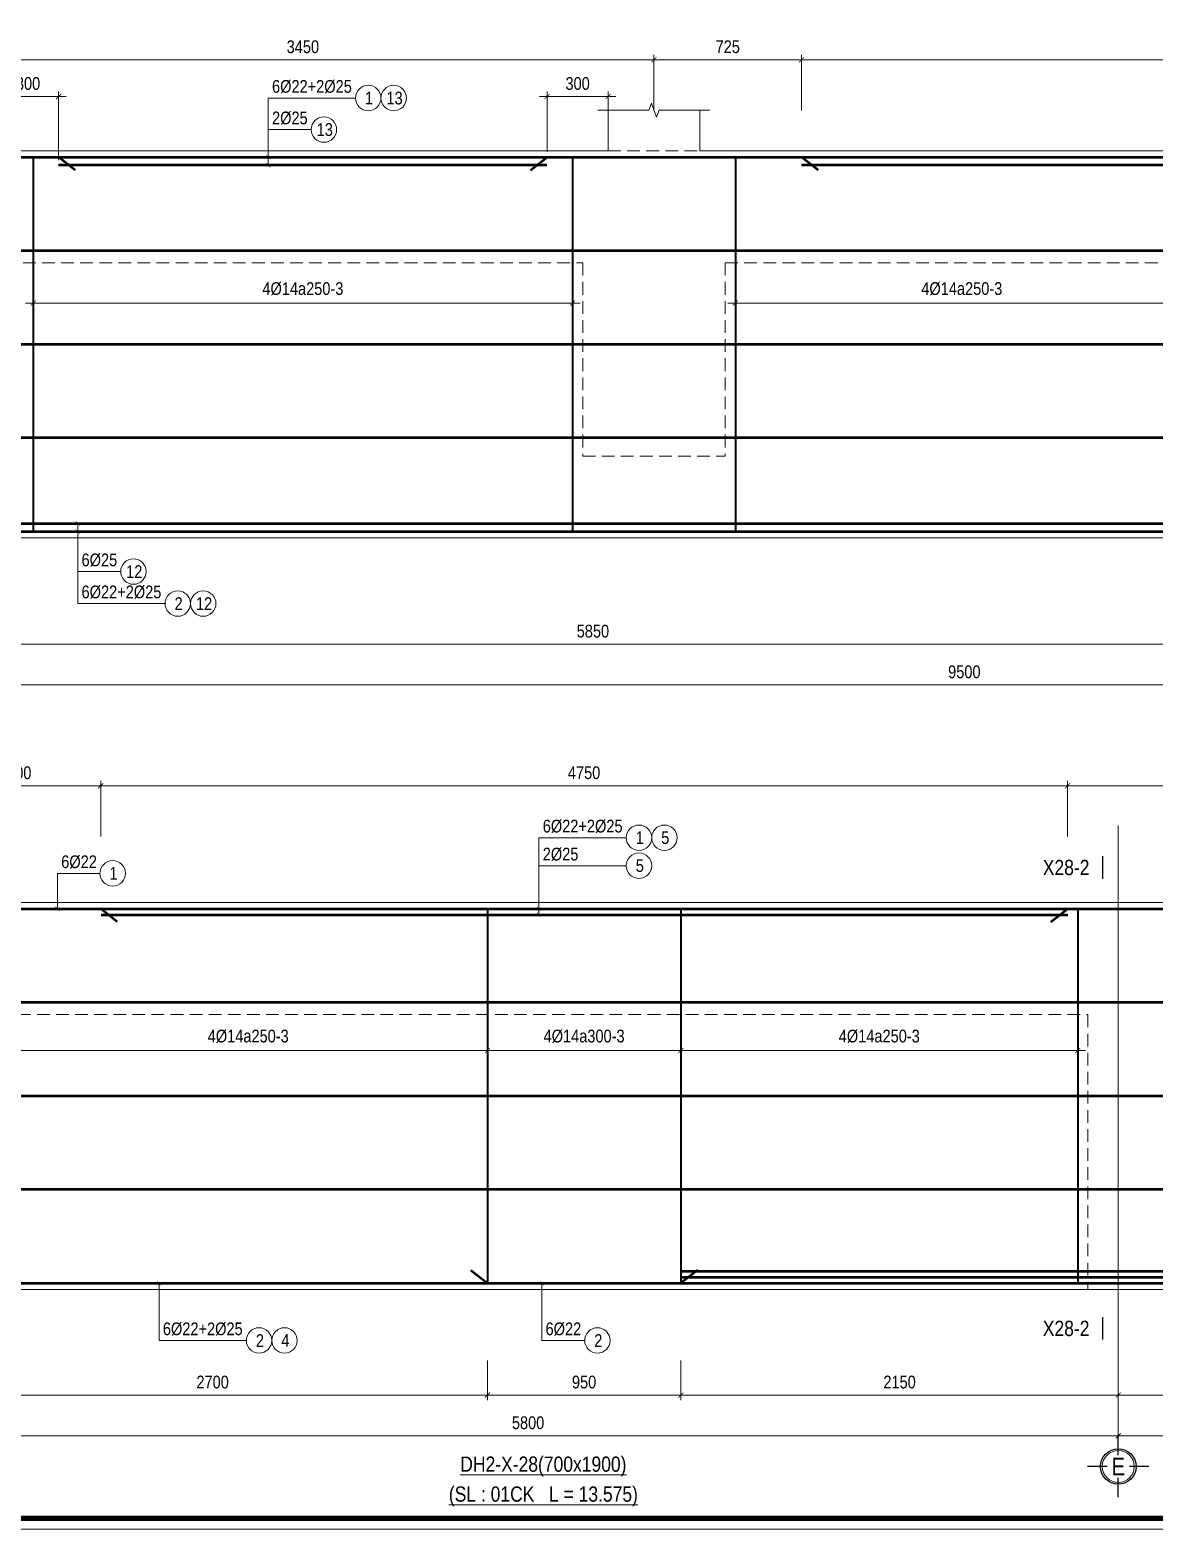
# Model space of a CAD drawing. Header units: millimetres. Extents: x 3014920 to 3563667, y -1638653 to -1356471.
# Drawn here: x 3347057 to 3352580, y -1600938 to -1593573 of the extents above; entities that cross this region are included whole.
import ezdxf
from ezdxf.enums import TextEntityAlignment as Align
from ezdxf.xclip import XClip

# ---------------------------------------------------------------- set-up
doc = ezdxf.new("R2010")
doc.units = ezdxf.units.MM
doc.header["$MEASUREMENT"] = 0
doc.header["$XCLIPFRAME"] = 0
doc.header["$PDMODE"] = 2
for name, pattern in [('6 TANG DIEN HINH 14-15$0$ACAD_ISO10W100', [18, 12, -3, 0, -3]), ('ACAD_ISO04W100', [30, 24, -3, 0, -3]), ('HIDDEN', [0.375, 0.25, -0.125])]:
    doc.linetypes.add(name, pattern=pattern)
doc.layers.get('0').update_dxf_attribs({"lineweight": 9})
doc.layers.get('Defpoints').update_dxf_attribs({"color": 10, "lineweight": 0})
for name, color, linetype, lineweight in [('2', 2, 'Continuous', 20), ('CDAI', 21, 'Continuous', 40), ('CTHEP', 50, 'Continuous', 50), ('DBAO', 90, 'Continuous', 13), ('DGIONG', 130, 'Continuous', 13), ('KTH', 154, 'Continuous', 9), ('Net khuat', 8, 'HIDDEN', 13), ('TEXT', 7, 'Continuous', 15), ('TRUC', 251, 'ACAD_ISO04W100', 9)]:
    doc.layers.add(name, color=color, linetype=linetype, lineweight=lineweight)
doc.layers.add('8', color=8, linetype='Continuous')
doc.styles.add('HELVECONDENSE', font='VHELVCN_0.TTF')
doc.styles.add('Star-HelCon', font='VHELVCN_0.TTF')
doc.styles.add('TTP-HelCon', font='VHELVCN_0.TTF')
doc.styles.add('VNI-HELVE-CONDENSE', font='VHELVCN_0.TTF')
doc.dimstyles.new('kc-25', dxfattribs={"dimtxt": 62.5, "dimasz": 20, "dimexe": 20, "dimexo": 50, "dimgap": 25, "dimtad": 3, "dimdec": 0, "dimzin": 0, "dimdsep": 46, "dimtxsty": 'VNI-HELVE-CONDENSE', "dimblk": 'DIM', "dimcen": 2.5, "dimclrd": 256, "dimclre": 154, "dimclrt": 7, "dimaunit": 1, "dimadec": 0, "dimazin": 0, "dimtfac": 1, "dimtdec": 0, "dimtix": 1, "dimtmove": 0, "dimatfit": 3, "dimldrblk": 'DOT', "dimfxl": 1, "dimtolj": 1, "dimtzin": 0, "dimarcsym": 0})
doc.dimstyles.new('TTP-25', dxfattribs={"dimscale": 25, "dimtxt": 2.5, "dimasz": 1, "dimexe": 1, "dimexo": 1, "dimgap": 0.09, "dimtad": 0, "dimdec": 4, "dimrnd": 1, "dimzin": 9, "dimdsep": 46, "dimtxsty": 'TTP-HelCon', "dimblk": 'ARCHTICK', "dimcen": 0.09, "dimdle": 1.5, "dimclrd": 256, "dimclre": 256, "dimclrt": 7, "dimadec": 0, "dimazin": 0, "dimtfac": 1, "dimtdec": 4, "dimtmove": 0, "dimatfit": 3, "dimldrblk": 'ARCHTICK', "dimfxl": 1, "dimtvp": 1, "dimtolj": 1, "dimtzin": 0, "dimarcsym": 0})

# ---------------------------------------------------------------- blocks, each defined once
blk = doc.blocks.new('2X-29')
at = {"layer": 'CTHEP'}
for p, q in [((32130.8927, -465), (360.43806, -465)), ((32130.8927, -925), (390.43806, -925)), ((32130.8927, -1385), (390.43806, -1385))]:
    blk.add_line(p, q, dxfattribs=at)
at = {"layer": 'CTHEP', "elevation": 0}
for points in [[(289.97982, -504.86181), (289.97982, -5), (32200.89431, -5), (32200.89431, -504.98415)], [(289.97982, -1845), (32200.89431, -1845)]]:
    blk.add_lwpolyline(points, dxfattribs=at)
at = {"layer": 'DBAO', "linetype": 'Continuous', "elevation": 0, "flags": 128}
blk.add_lwpolyline([(32230.89431, -1875), (258.43806, -1875)], dxfattribs=at)
blk = doc.blocks.new('_ArchTick')
at = {"color": 0, "linetype": 'ByBlock', "const_width": 0.15}
blk.add_lwpolyline([(-0.5, -0.5), (0.5, 0.5)], dxfattribs=at)
blk = doc.blocks.new('*D2200')
at = {"layer": 'Defpoints', "color": 0, "transparency": 16777216}
for p in [(27650, -2584), (33500, -2584), (33500, -2885)]:
    blk.add_point(p, dxfattribs=at)
at = {"layer": 'KTH', "lineweight": -2, "transparency": 16777216}
for p, q in [((27650, -2609), (27650, -2910)), ((33500, -2609), (33500, -2910)), ((27612.5, -2885), (33537.5, -2885))]:
    blk.add_line(p, q, dxfattribs=at)
at = {"layer": 'KTH', "lineweight": -2, "transparency": 16777216, "xscale": 25, "yscale": 25, "zscale": 25, "rotation": 180}
blk.add_blockref('_ArchTick', (27650, -2885), dxfattribs=at)
at = {"layer": 'KTH', "lineweight": -2, "transparency": 16777216, "xscale": 25, "yscale": 25, "zscale": 25}
blk.add_blockref('_ArchTick', (33500, -2885), dxfattribs=at)
at = {"layer": 'KTH', "color": 7, "transparency": 16777216, "insert": (30575, -2821.2), "char_height": 62.5, "attachment_point": 5, "style": 'TTP-HelCon'}
blk.add_mtext('\\A1;5850', dxfattribs=at)
blk = doc.blocks.new('*D2211')
at = {"layer": 'Defpoints', "color": 0, "transparency": 16777216}
for p in [(27825, -1012), (30475, -1012), (27825, -1209.1)]:
    blk.add_point(p, dxfattribs=at)
at = {"layer": 'KTH', "lineweight": -2, "transparency": 16777216}
for p, q in [((27825, -1037), (27825, -1234.1)), ((30475, -1037), (30475, -1234.1)), ((30512.5, -1209.1), (27787.5, -1209.1))]:
    blk.add_line(p, q, dxfattribs=at)
at = {"layer": 'KTH', "lineweight": -2, "transparency": 16777216, "xscale": 25, "yscale": 25, "zscale": 25, "rotation": 180}
blk.add_blockref('_ArchTick', (27825, -1209.1), dxfattribs=at)
at = {"layer": 'KTH', "lineweight": -2, "transparency": 16777216, "xscale": 25, "yscale": 25, "zscale": 25}
blk.add_blockref('_ArchTick', (30475, -1209.1), dxfattribs=at)
at = {"layer": 'KTH', "color": 7, "transparency": 16777216, "insert": (29150, -1139.2), "char_height": 62.5, "attachment_point": 5, "style": 'TTP-HelCon'}
blk.add_mtext('\\A1;4Þ14a250-3', dxfattribs=at)
blk = doc.blocks.new('*D2215')
at = {"layer": 'Defpoints', "color": 0, "transparency": 16777216}
for p in [(30875, -14.1), (27425, -288.1), (30875, -288.1)]:
    blk.add_point(p, dxfattribs=at)
at = {"layer": 'KTH', "lineweight": -2, "transparency": 16777216}
for p, q in [((27425, -263.1), (27425, 10.9)), ((30875, -263.1), (30875, 10.9)), ((27387.5, -14.1), (30912.5, -14.1))]:
    blk.add_line(p, q, dxfattribs=at)
at = {"layer": 'KTH', "lineweight": -2, "transparency": 16777216, "xscale": 25, "yscale": 25, "zscale": 25, "rotation": 180}
blk.add_blockref('_ArchTick', (27425, -14.1), dxfattribs=at)
at = {"layer": 'KTH', "lineweight": -2, "transparency": 16777216, "xscale": 25, "yscale": 25, "zscale": 25}
blk.add_blockref('_ArchTick', (30875, -14.1), dxfattribs=at)
at = {"layer": 'KTH', "color": 7, "transparency": 16777216, "insert": (29150, 49.7), "char_height": 62.5, "attachment_point": 5, "style": 'TTP-HelCon'}
blk.add_mtext('\\A1;3450', dxfattribs=at)
blk = doc.blocks.new('*D2216')
at = {"layer": 'Defpoints', "color": 0, "transparency": 16777216}
for p in [(30875, -14.1), (30875, -288.1), (31600, -288.1)]:
    blk.add_point(p, dxfattribs=at)
at = {"layer": 'KTH', "lineweight": -2, "transparency": 16777216}
for p, q in [((30875, -263.1), (30875, 10.9)), ((31600, -263.1), (31600, 10.9)), ((31637.5, -14.1), (30837.5, -14.1))]:
    blk.add_line(p, q, dxfattribs=at)
at = {"layer": 'KTH', "lineweight": -2, "transparency": 16777216, "xscale": 25, "yscale": 25, "zscale": 25, "rotation": 180}
blk.add_blockref('_ArchTick', (30875, -14.1), dxfattribs=at)
at = {"layer": 'KTH', "lineweight": -2, "transparency": 16777216, "xscale": 25, "yscale": 25, "zscale": 25}
blk.add_blockref('_ArchTick', (31600, -14.1), dxfattribs=at)
at = {"layer": 'KTH', "color": 7, "transparency": 16777216, "insert": (31237.5, 49.7), "char_height": 62.5, "attachment_point": 5, "style": 'TTP-HelCon'}
blk.add_mtext('\\A1;725', dxfattribs=at)
blk = doc.blocks.new('*D2220')
at = {"layer": 'Defpoints', "color": 0, "transparency": 16777216}
for p in [(27650, -2885), (37150, -2885), (27650, -3085)]:
    blk.add_point(p, dxfattribs=at)
at = {"layer": 'KTH', "lineweight": -2, "transparency": 16777216}
for p, q in [((27650, -2910), (27650, -3110)), ((37150, -2910), (37150, -3110)), ((37187.5, -3085), (27612.5, -3085))]:
    blk.add_line(p, q, dxfattribs=at)
at = {"layer": 'KTH', "lineweight": -2, "transparency": 16777216, "xscale": 25, "yscale": 25, "zscale": 25, "rotation": 180}
blk.add_blockref('_ArchTick', (27650, -3085), dxfattribs=at)
at = {"layer": 'KTH', "lineweight": -2, "transparency": 16777216, "xscale": 25, "yscale": 25, "zscale": 25}
blk.add_blockref('_ArchTick', (37150, -3085), dxfattribs=at)
at = {"layer": 'KTH', "color": 7, "transparency": 16777216, "insert": (32400, -3021.1), "char_height": 62.5, "attachment_point": 5, "style": 'TTP-HelCon'}
blk.add_mtext('\\A1;9500', dxfattribs=at)
blk = doc.blocks.new('*D2184')
at = {"layer": 'Defpoints', "color": 0, "transparency": 16777216}
for p in [(31275, -1012), (33500, -1012), (31275, -1209.1)]:
    blk.add_point(p, dxfattribs=at)
at = {"layer": 'KTH', "lineweight": -2, "transparency": 16777216}
for p, q in [((31275, -1037), (31275, -1234.1)), ((33500, -1037), (33500, -1234.1)), ((33537.5, -1209.1), (31237.5, -1209.1))]:
    blk.add_line(p, q, dxfattribs=at)
at = {"layer": 'KTH', "lineweight": -2, "transparency": 16777216, "xscale": 25, "yscale": 25, "zscale": 25, "rotation": 180}
blk.add_blockref('_ArchTick', (31275, -1209.1), dxfattribs=at)
at = {"layer": 'KTH', "lineweight": -2, "transparency": 16777216, "xscale": 25, "yscale": 25, "zscale": 25}
blk.add_blockref('_ArchTick', (33500, -1209.1), dxfattribs=at)
at = {"layer": 'KTH', "color": 7, "transparency": 16777216, "insert": (32387.5, -1139.2), "char_height": 62.5, "attachment_point": 5, "style": 'TTP-HelCon'}
blk.add_mtext('\\A1;4Þ14a250-3', dxfattribs=at)
blk = doc.blocks.new('*D2188')
at = {"layer": 'Defpoints', "color": 0, "transparency": 16777216}
for p in [(36200, -14.1), (31600, -288.1), (36200, -288.1)]:
    blk.add_point(p, dxfattribs=at)
at = {"layer": 'KTH', "lineweight": -2, "transparency": 16777216}
for p, q in [((31600, -263.1), (31600, 10.9)), ((36200, -263.1), (36200, 10.9)), ((31562.5, -14.1), (36237.5, -14.1))]:
    blk.add_line(p, q, dxfattribs=at)
at = {"layer": 'KTH', "lineweight": -2, "transparency": 16777216, "xscale": 25, "yscale": 25, "zscale": 25, "rotation": 180}
blk.add_blockref('_ArchTick', (31600, -14.1), dxfattribs=at)
at = {"layer": 'KTH', "lineweight": -2, "transparency": 16777216, "xscale": 25, "yscale": 25, "zscale": 25}
blk.add_blockref('_ArchTick', (36200, -14.1), dxfattribs=at)
at = {"layer": 'KTH', "color": 7, "transparency": 16777216, "insert": (33900, 49.7), "char_height": 62.5, "attachment_point": 5, "style": 'TTP-HelCon'}
blk.add_mtext('\\A1;4600', dxfattribs=at)
blk = doc.blocks.new('DIM')
h = blk.add_hatch(color=1)
h.paths.add_polyline_path([(0.49, 0.29, 1), (0.29, 0.49), (-0.19, 0), (0.19, 0)])
h.paths.add_polyline_path([(0.19, 0), (-0.19, 0), (-0.49, -0.29, 1), (-0.29, -0.49)])
at = {"color": 9}
for p, q in [((-0.19, 0), (-1.5, 0)), ((0.19, 0), (1.5, 0))]:
    blk.add_line(p, q, dxfattribs=at)
at = {"color": 1}
for p, q in [((-0.49, -0.29), (0.29, 0.49)), ((-0.29, -0.49), (0.49, 0.29)), ((-0.19, 0), (0.19, 0))]:
    blk.add_line(p, q, dxfattribs=at)
blk.add_arc((-0.39, -0.39), 0.138, 135, 315, dxfattribs=at)
blk = doc.blocks.new('*D2175')
at = {"layer": 'Defpoints', "color": 0, "transparency": 16777216}
for p in [(27949.7, -194.8), (27650, -362), (27949.7, -532)]:
    blk.add_point(p, dxfattribs=at)
at = {"layer": 'KTH', "lineweight": -2, "transparency": 16777216}
for p, q in [((27612.5, -194.8), (27987.2, -194.8)), ((27650, -337), (27650, -169.8)), ((27949.7, -507), (27949.7, -169.8))]:
    blk.add_line(p, q, dxfattribs=at)
at = {"layer": 'KTH', "lineweight": -2, "transparency": 16777216, "xscale": 25, "yscale": 25, "zscale": 25, "rotation": 180}
blk.add_blockref('_ArchTick', (27650, -194.8), dxfattribs=at)
at = {"layer": 'KTH', "lineweight": -2, "transparency": 16777216, "xscale": 25, "yscale": 25, "zscale": 25}
blk.add_blockref('_ArchTick', (27949.7, -194.8), dxfattribs=at)
at = {"layer": 'KTH', "color": 7, "transparency": 16777216, "insert": (27799.8, -130.9), "char_height": 62.5, "attachment_point": 5, "style": 'TTP-HelCon'}
blk.add_mtext('\\A1;300', dxfattribs=at)
blk = doc.blocks.new('*D2176')
at = {"layer": 'Defpoints', "color": 0, "transparency": 16777216}
for p in [(30650, -194.8), (30650, -362), (30349.7, -492)]:
    blk.add_point(p, dxfattribs=at)
at = {"layer": 'KTH', "lineweight": -2, "transparency": 16777216}
for p, q in [((30312.2, -194.8), (30687.5, -194.8)), ((30349.7, -467), (30349.7, -169.8)), ((30650, -337), (30650, -169.8))]:
    blk.add_line(p, q, dxfattribs=at)
at = {"layer": 'KTH', "lineweight": -2, "transparency": 16777216, "xscale": 25, "yscale": 25, "zscale": 25, "rotation": 180}
blk.add_blockref('_ArchTick', (30349.7, -194.8), dxfattribs=at)
at = {"layer": 'KTH', "lineweight": -2, "transparency": 16777216, "xscale": 25, "yscale": 25, "zscale": 25}
blk.add_blockref('_ArchTick', (30650, -194.8), dxfattribs=at)
at = {"layer": 'KTH', "color": 7, "transparency": 16777216, "insert": (30499.9, -130.9), "char_height": 62.5, "attachment_point": 5, "style": 'TTP-HelCon'}
blk.add_mtext('\\A1;300', dxfattribs=at)
blk = doc.blocks.new('*D2261')
at = {"layer": 'Defpoints', "color": 0, "transparency": 16777216}
for p in [(2670, -1681.2), (3620.5, -1681.2), (3620.5, -1875.9)]:
    blk.add_point(p, dxfattribs=at)
at = {"layer": 'KTH', "lineweight": -2, "transparency": 16777216}
for p, q in [((2670, -1706.2), (2670, -1900.9)), ((3620.5, -1706.2), (3620.5, -1900.9)), ((2632.5, -1875.9), (3658, -1875.9))]:
    blk.add_line(p, q, dxfattribs=at)
at = {"layer": 'KTH', "lineweight": -2, "transparency": 16777216, "xscale": 25, "yscale": 25, "zscale": 25, "rotation": 180}
blk.add_blockref('_ArchTick', (2670, -1875.9), dxfattribs=at)
at = {"layer": 'KTH', "lineweight": -2, "transparency": 16777216, "xscale": 25, "yscale": 25, "zscale": 25}
blk.add_blockref('_ArchTick', (3620.5, -1875.9), dxfattribs=at)
at = {"layer": 'KTH', "color": 7, "transparency": 16777216, "insert": (3145.2, -1812.1), "char_height": 62.5, "attachment_point": 5, "style": 'TTP-HelCon'}
blk.add_mtext('\\A1;950', dxfattribs=at)
blk = doc.blocks.new('*D2262')
at = {"layer": 'Defpoints', "color": 0, "transparency": 16777216}
for p in [(-30, -1681.2), (2670, -1681.2), (2670, -1875.9)]:
    blk.add_point(p, dxfattribs=at)
at = {"layer": 'KTH', "lineweight": -2, "transparency": 16777216}
for p, q in [((-30, -1706.2), (-30, -1900.9)), ((2670, -1706.2), (2670, -1900.9)), ((-67.5, -1875.9), (2707.5, -1875.9))]:
    blk.add_line(p, q, dxfattribs=at)
at = {"layer": 'KTH', "lineweight": -2, "transparency": 16777216, "xscale": 25, "yscale": 25, "zscale": 25, "rotation": 180}
blk.add_blockref('_ArchTick', (-30, -1875.9), dxfattribs=at)
at = {"layer": 'KTH', "lineweight": -2, "transparency": 16777216, "xscale": 25, "yscale": 25, "zscale": 25}
blk.add_blockref('_ArchTick', (2670, -1875.9), dxfattribs=at)
at = {"layer": 'KTH', "color": 7, "transparency": 16777216, "insert": (1320, -1812.1), "char_height": 62.5, "attachment_point": 5, "style": 'TTP-HelCon'}
blk.add_mtext('\\A1;2700', dxfattribs=at)
blk = doc.blocks.new('*D2263')
at = {"layer": 'Defpoints', "color": 0, "transparency": 16777216}
for p in [(5770, -1875.9), (-30, -1956.7), (5770, -2075.9)]:
    blk.add_point(p, dxfattribs=at)
at = {"layer": 'KTH', "lineweight": -2, "transparency": 16777216}
for p, q in [((5770, -1900.9), (5770, -2100.9)), ((-30, -1981.7), (-30, -2100.9)), ((-67.5, -2075.9), (5807.5, -2075.9))]:
    blk.add_line(p, q, dxfattribs=at)
at = {"layer": 'KTH', "lineweight": -2, "transparency": 16777216, "xscale": 25, "yscale": 25, "zscale": 25, "rotation": 180}
blk.add_blockref('_ArchTick', (-30, -2075.9), dxfattribs=at)
at = {"layer": 'KTH', "lineweight": -2, "transparency": 16777216, "xscale": 25, "yscale": 25, "zscale": 25}
blk.add_blockref('_ArchTick', (5770, -2075.9), dxfattribs=at)
at = {"layer": 'KTH', "color": 7, "transparency": 16777216, "insert": (2870, -2012), "char_height": 62.5, "attachment_point": 5, "style": 'TTP-HelCon'}
blk.add_mtext('\\A1;5800', dxfattribs=at)
blk = doc.blocks.new('*D2264')
at = {"layer": 'Defpoints', "color": 0, "transparency": 16777216}
for p in [(320, -6.6), (2670, -6.6), (2670, -183.1)]:
    blk.add_point(p, dxfattribs=at)
at = {"layer": 'KTH', "lineweight": -2, "transparency": 16777216}
for p, q in [((320, -31.6), (320, -208.1)), ((2670, -31.6), (2670, -208.1)), ((282.5, -183.1), (2707.5, -183.1))]:
    blk.add_line(p, q, dxfattribs=at)
at = {"layer": 'KTH', "lineweight": -2, "transparency": 16777216, "xscale": 25, "yscale": 25, "zscale": 25, "rotation": 180}
blk.add_blockref('_ArchTick', (320, -183.1), dxfattribs=at)
at = {"layer": 'KTH', "lineweight": -2, "transparency": 16777216, "xscale": 25, "yscale": 25, "zscale": 25}
blk.add_blockref('_ArchTick', (2670, -183.1), dxfattribs=at)
at = {"layer": 'KTH', "color": 7, "transparency": 16777216, "insert": (1495, -113.2), "char_height": 62.5, "attachment_point": 5, "style": 'TTP-HelCon'}
blk.add_mtext('\\A1;4Þ14a250-3', dxfattribs=at)
blk = doc.blocks.new('*D2265')
at = {"layer": 'Defpoints', "color": 0, "transparency": 16777216}
for p in [(2670, -6.6), (3620.5, -6.6), (3620.5, -183.1)]:
    blk.add_point(p, dxfattribs=at)
at = {"layer": 'KTH', "lineweight": -2, "transparency": 16777216}
for p, q in [((2670, -31.6), (2670, -208.1)), ((3620.5, -31.6), (3620.5, -208.1)), ((2632.5, -183.1), (3658, -183.1))]:
    blk.add_line(p, q, dxfattribs=at)
at = {"layer": 'KTH', "lineweight": -2, "transparency": 16777216, "xscale": 25, "yscale": 25, "zscale": 25, "rotation": 180}
blk.add_blockref('_ArchTick', (2670, -183.1), dxfattribs=at)
at = {"layer": 'KTH', "lineweight": -2, "transparency": 16777216, "xscale": 25, "yscale": 25, "zscale": 25}
blk.add_blockref('_ArchTick', (3620.5, -183.1), dxfattribs=at)
at = {"layer": 'KTH', "color": 7, "transparency": 16777216, "insert": (3145.2, -113.2), "char_height": 62.5, "attachment_point": 5, "style": 'TTP-HelCon'}
blk.add_mtext('\\A1;4Þ14a300-3', dxfattribs=at)
blk = doc.blocks.new('dau truc')
blk.add_circle((0, 0), 180)
at = {"layer": '8'}
for p, q in [((0, 127), (0, 345)), ((-127, 0), (-345, 0)), ((0, -345), (0, -127)), ((345, 0), (127, 0))]:
    blk.add_line(p, q, dxfattribs=at)
blk.add_circle((0, 0), 200, dxfattribs=at)
at = {"layer": 'TEXT', "style": 'HELVECONDENSE'}
blk.add_attdef('A', text='', height=233, dxfattribs=at).set_placement((0, 0), align=Align.MIDDLE)
blk = doc.blocks.new('*D2270')
at = {"layer": 'Defpoints', "color": 0, "transparency": 16777216}
for p in [(770, 1117.3), (770, 843.3), (5520.5, 843.3)]:
    blk.add_point(p, dxfattribs=at)
at = {"layer": 'KTH', "lineweight": -2, "transparency": 16777216}
for p, q in [((5558, 1117.3), (732.5, 1117.3)), ((770, 868.3), (770, 1142.3)), ((5520.5, 868.3), (5520.5, 1142.3))]:
    blk.add_line(p, q, dxfattribs=at)
at = {"layer": 'KTH', "lineweight": -2, "transparency": 16777216, "xscale": 25, "yscale": 25, "zscale": 25, "rotation": 180}
blk.add_blockref('_ArchTick', (770, 1117.3), dxfattribs=at)
at = {"layer": 'KTH', "lineweight": -2, "transparency": 16777216, "xscale": 25, "yscale": 25, "zscale": 25}
blk.add_blockref('_ArchTick', (5520.5, 1117.3), dxfattribs=at)
at = {"layer": 'KTH', "color": 7, "transparency": 16777216, "insert": (3145.2, 1181.2), "char_height": 62.5, "attachment_point": 5, "style": 'TTP-HelCon'}
blk.add_mtext('\\A1;4750', dxfattribs=at)
blk = doc.blocks.new('*D2271')
at = {"layer": 'Defpoints', "color": 0, "transparency": 16777216}
for p in [(-30, 1117.3), (-30, 843.3), (770, 843.3)]:
    blk.add_point(p, dxfattribs=at)
at = {"layer": 'KTH', "lineweight": -2, "transparency": 16777216}
for p, q in [((807.5, 1117.3), (-67.5, 1117.3)), ((-30, 868.3), (-30, 1142.3)), ((770, 868.3), (770, 1142.3))]:
    blk.add_line(p, q, dxfattribs=at)
at = {"layer": 'KTH', "lineweight": -2, "transparency": 16777216, "xscale": 25, "yscale": 25, "zscale": 25, "rotation": 180}
blk.add_blockref('_ArchTick', (-30, 1117.3), dxfattribs=at)
at = {"layer": 'KTH', "lineweight": -2, "transparency": 16777216, "xscale": 25, "yscale": 25, "zscale": 25}
blk.add_blockref('_ArchTick', (770, 1117.3), dxfattribs=at)
at = {"layer": 'KTH', "color": 7, "transparency": 16777216, "insert": (370, 1181.2), "char_height": 62.5, "attachment_point": 5, "style": 'TTP-HelCon'}
blk.add_mtext('\\A1;800', dxfattribs=at)
blk = doc.blocks.new('*D2273')
at = {"layer": 'Defpoints', "color": 0, "transparency": 16777216}
for p in [(5770, -1875.9), (12170, -1875.9), (5770, -2075.9)]:
    blk.add_point(p, dxfattribs=at)
at = {"layer": 'KTH', "lineweight": -2, "transparency": 16777216}
for p, q in [((5770, -1900.9), (5770, -2100.9)), ((12170, -1900.9), (12170, -2100.9)), ((12207.5, -2075.9), (5732.5, -2075.9))]:
    blk.add_line(p, q, dxfattribs=at)
at = {"layer": 'KTH', "lineweight": -2, "transparency": 16777216, "xscale": 25, "yscale": 25, "zscale": 25, "rotation": 180}
blk.add_blockref('_ArchTick', (5770, -2075.9), dxfattribs=at)
at = {"layer": 'KTH', "lineweight": -2, "transparency": 16777216, "xscale": 25, "yscale": 25, "zscale": 25}
blk.add_blockref('_ArchTick', (12170, -2075.9), dxfattribs=at)
at = {"layer": 'KTH', "color": 7, "transparency": 16777216, "insert": (8970, -2012), "char_height": 62.5, "attachment_point": 5, "style": 'TTP-HelCon'}
blk.add_mtext('\\A1;6400', dxfattribs=at)
blk = doc.blocks.new('*D2276')
at = {"layer": 'Defpoints', "color": 0, "transparency": 16777216}
for p in [(7295, 1117.3), (5520.5, 843.3), (7295, 843.3)]:
    blk.add_point(p, dxfattribs=at)
at = {"layer": 'KTH', "lineweight": -2, "transparency": 16777216}
for p, q in [((5483, 1117.3), (7332.5, 1117.3)), ((5520.5, 868.3), (5520.5, 1142.3)), ((7295, 868.3), (7295, 1142.3))]:
    blk.add_line(p, q, dxfattribs=at)
at = {"layer": 'KTH', "lineweight": -2, "transparency": 16777216, "xscale": 25, "yscale": 25, "zscale": 25, "rotation": 180}
blk.add_blockref('_ArchTick', (5520.5, 1117.3), dxfattribs=at)
at = {"layer": 'KTH', "lineweight": -2, "transparency": 16777216, "xscale": 25, "yscale": 25, "zscale": 25}
blk.add_blockref('_ArchTick', (7295, 1117.3), dxfattribs=at)
at = {"layer": 'KTH', "color": 7, "transparency": 16777216, "insert": (6407.7, 1181.2), "char_height": 62.5, "attachment_point": 5, "style": 'TTP-HelCon'}
blk.add_mtext('\\A1;1775', dxfattribs=at)
blk = doc.blocks.new('*D2277')
at = {"layer": 'Defpoints', "color": 0, "transparency": 16777216}
for p in [(3620.5, -1681.2), (5770, -1681.2), (3620.5, -1875.9)]:
    blk.add_point(p, dxfattribs=at)
at = {"layer": 'KTH', "lineweight": -2, "transparency": 16777216}
for p, q in [((3620.5, -1706.2), (3620.5, -1900.9)), ((5770, -1706.2), (5770, -1900.9)), ((5807.5, -1875.9), (3583, -1875.9))]:
    blk.add_line(p, q, dxfattribs=at)
at = {"layer": 'KTH', "lineweight": -2, "transparency": 16777216, "xscale": 25, "yscale": 25, "zscale": 25, "rotation": 180}
blk.add_blockref('_ArchTick', (3620.5, -1875.9), dxfattribs=at)
at = {"layer": 'KTH', "lineweight": -2, "transparency": 16777216, "xscale": 25, "yscale": 25, "zscale": 25}
blk.add_blockref('_ArchTick', (5770, -1875.9), dxfattribs=at)
at = {"layer": 'KTH', "color": 7, "transparency": 16777216, "insert": (4695.2, -1812.1), "char_height": 62.5, "attachment_point": 5, "style": 'TTP-HelCon'}
blk.add_mtext('\\A1;2150', dxfattribs=at)
blk = doc.blocks.new('*D2278')
at = {"layer": 'Defpoints', "color": 0, "transparency": 16777216}
for p in [(5570.5, 0), (3620.5, -6.6), (3620.5, -183.1)]:
    blk.add_point(p, dxfattribs=at)
at = {"layer": 'KTH', "lineweight": -2, "transparency": 16777216}
for p, q in [((3620.5, -31.6), (3620.5, -208.1)), ((5570.5, -25), (5570.5, -208.1)), ((5608, -183.1), (3583, -183.1))]:
    blk.add_line(p, q, dxfattribs=at)
at = {"layer": 'KTH', "lineweight": -2, "transparency": 16777216, "xscale": 25, "yscale": 25, "zscale": 25, "rotation": 180}
blk.add_blockref('_ArchTick', (3620.5, -183.1), dxfattribs=at)
at = {"layer": 'KTH', "lineweight": -2, "transparency": 16777216, "xscale": 25, "yscale": 25, "zscale": 25}
blk.add_blockref('_ArchTick', (5570.5, -183.1), dxfattribs=at)
at = {"layer": 'KTH', "color": 7, "transparency": 16777216, "insert": (4595.5, -113.2), "char_height": 62.5, "attachment_point": 5, "style": 'TTP-HelCon'}
blk.add_mtext('\\A1;4Þ14a250-3', dxfattribs=at)
blk = doc.blocks.new('*D2255')
at = {"layer": 'Defpoints', "color": 0, "transparency": 16777216}
for p in [(5770, -1681.2), (10670, -1681.2), (10670, -1875.9)]:
    blk.add_point(p, dxfattribs=at)
at = {"layer": 'KTH', "lineweight": -2, "transparency": 16777216}
for p, q in [((5770, -1706.2), (5770, -1900.9)), ((10670, -1706.2), (10670, -1900.9)), ((5732.5, -1875.9), (10707.5, -1875.9))]:
    blk.add_line(p, q, dxfattribs=at)
at = {"layer": 'KTH', "lineweight": -2, "transparency": 16777216, "xscale": 25, "yscale": 25, "zscale": 25, "rotation": 180}
blk.add_blockref('_ArchTick', (5770, -1875.9), dxfattribs=at)
at = {"layer": 'KTH', "lineweight": -2, "transparency": 16777216, "xscale": 25, "yscale": 25, "zscale": 25}
blk.add_blockref('_ArchTick', (10670, -1875.9), dxfattribs=at)
at = {"layer": 'KTH', "color": 7, "transparency": 16777216, "insert": (8220, -1812.1), "char_height": 62.5, "attachment_point": 5, "style": 'TTP-HelCon'}
blk.add_mtext('\\A1;4900', dxfattribs=at)
blk = doc.blocks.new('MC')
at = {"layer": 'CTHEP', "const_width": 10, "elevation": 0}
blk.add_lwpolyline([(36.4, 150), (36.4, 0)], dxfattribs=at)
at = {"layer": 'TEXT', "style": 'TTP-HelCon'}
blk.add_attdef('A', text='', height=100, dxfattribs=at).set_placement((-50, 25.5), align=Align.RIGHT)
blk = doc.blocks.new('CHG_XX_Khung ten')
blk.add_lwpolyline([(15, 579), (826, 579), (826, 15), (15, 15)], close=True)
at = {"color": 4, "linetype": 'Continuous', "const_width": 1}
blk.add_lwpolyline([(17, 577), (824, 577), (824, 17), (17, 17)], close=True, dxfattribs=at)
blk = doc.blocks.new('2X-27')
at = {"layer": 'CDAI'}
for points in [[(27825.00195, -492.00231), (27825.00195, -2332.0023)], [(30475.00944, -492.00231), (30475.00944, -2332.0023)], [(31275.00945, -492.00231), (31275.00945, -2332.0023)]]:
    blk.add_lwpolyline(points, dxfattribs=at)
at = {"layer": 'CTHEP'}
for p, q in [((28031.09735, -556.5278), (27949.67146, -492.00231)), ((30268.31432, -556.5278), (30349.74021, -492.00231)), ((31681.43535, -556.5278), (31600.00945, -492.00231)), ((43600.82369, -952.0023), (-1097.24346, -952.0023)), ((43600.82369, -1412.0023), (-1120, -1412.0023)), ((43590.27909, -1872.0023), (-1090, -1872.0023))]:
    blk.add_line(p, q, dxfattribs=at)
for points in [[(11929.54571, -492.0023), (43920.00001, -492.00231), (43920.00001, -992.23503)], [(30347.89203, -532.0023), (27949.67146, -532.0023)], [(36200.00031, -532.0023), (31600.00945, -532.0023)], [(-1120, -2332.0023), (43920.00001, -2332.0023)], [(24800.00194, -2292.0023), (33500.00945, -2292.0023)]]:
    blk.add_lwpolyline(points, dxfattribs=at)
at = {"layer": 'DBAO', "linetype": 'Continuous'}
for p, q in [((30650.00945, -262.0023), (30650.00945, -462.0023)), ((31100.00195, -262.0023), (31100.00195, -462.0023)), ((27649.99445, -462.0023), (30650.00945, -462.0023)), ((31100.00195, -462.0023), (36700.00032, -462.0023))]:
    blk.add_line(p, q, dxfattribs=at)
at = {"layer": 'DBAO', "linetype": 'Continuous', "flags": 128}
blk.add_lwpolyline([(43950, -2362.0023), (-1150, -2362.0023), (-1150, -462.0023)], dxfattribs=at)
at = {"layer": 'DGIONG', "linetype": 'Continuous', "flags": 128}
blk.add_lwpolyline([(31150.00195, -262.0023), (30899.9982, -262.0023), (30887.4982, -296.34577), (30862.4982, -227.65884), (30849.9982, -262.0023), (30599.99445, -262.0023)], dxfattribs=at)
at = {"layer": 'DGIONG'}
for centre in [(29471.21626, -201.96097), (29596.21626, -201.96097), (29253.32676, -356.94197), (28317.45377, -2528.15259), (28535.34327, -2685.42652), (28660.34327, -2685.42652)]:
    blk.add_circle(centre, 62.5, dxfattribs=at)
at = {"layer": 'Net khuat', "ltscale": 250}
for p, q in [((30650.00945, -462.0023), (31100.00195, -462.0023)), ((27775.00195, -1012.0023), (30525.00945, -1012.0023)), ((30525.00945, -1012.0023), (30525.00945, -1962.0023)), ((31225.00945, -1012.0023), (31225.00945, -1962.0023)), ((31225.00945, -1012.0023), (36575.00031, -1012.0023)), ((30525.00945, -1962.0023), (31225.00945, -1962.0023))]:
    blk.add_line(p, q, dxfattribs=at)
at = {"layer": 'TEXT', "style": 'TTP-HelCon'}
for s, p in [('6Þ22+2Þ25', (28998.40838, -176.10803, 0)), ('2Þ25', (28998.40838, -331.08903, 0)), ('6Þ25', (28062.53539, -2502.29965, 0)), ('6Þ22+2Þ25', (28062.53539, -2659.57358, 0))]:
    blk.add_text(s, height=62.5, dxfattribs=at).set_placement(p)
at = {"layer": 'TEXT', "style": 'Star-HelCon'}
for s, p in [('1', (29475.38293, -201.96097)), ('13', (29600.38293, -201.96097)), ('13', (29257.49343, -356.94197)), ('12', (28321.62043, -2528.15259)), ('2', (28539.50993, -2685.42652)), ('12', (28664.50993, -2685.42652))]:
    blk.add_text(s, height=62.5, dxfattribs=at).set_placement(p, align=Align.MIDDLE)
at = {"layer": 'KTH'}
for base, p1, p2, picture, middle in [((30875.0057, -14.12697), (27425.00569, -288.13157), (30875.0057, -288.13157), '*D2215', (29150.0057, 49.70637)), ((36200.01528, -14.12697), (31600.00945, -288.13157), (36200.01528, -288.13157), '*D2188', (33900.01237, 49.70637))]:
    dim = blk.add_linear_dim(base=base, p1=p1, p2=p2, angle=180, dimstyle='TTP-25', override={"dimtmove": 1}, dxfattribs=at)
    dim.commit()
    dim.dimension.update_dxf_attribs({"geometry": picture, "text_midpoint": middle})
for base, p1, p2, picture, middle in [((30875.005703, -14.126965), (31600.009454, -288.131573), (30875.005703, -288.131573), '*D2216', (31237.507579, 49.706368)), ((27949.67146, -194.76477), (27649.99445, -362.0023), (27949.67146, -532.0023), '*D2175', (27799.83296, -130.93144)), ((30650.00945, -194.76477), (30349.74021, -492.00231), (30650.00945, -362.0023), '*D2176', (30499.87483, -130.93144)), ((33500.00945, -2885.00821), (27650.00195, -2583.96395), (33500.00945, -2583.96395), '*D2200', (30575.0057, -2821.17488)), ((27650.00195, -3084.96395), (37150.00195, -2885.00821), (27650.00195, -2885.00821), '*D2220', (32400.00195, -3021.13062))]:
    dim = blk.add_linear_dim(base=base, p1=p1, p2=p2, dimstyle='TTP-25', override={"dimtmove": 1}, dxfattribs=at)
    dim.commit()
    dim.dimension.update_dxf_attribs({"geometry": picture, "text_midpoint": middle})
for base, p1, p2, picture, middle in [((27824.99447, -1209.13898), (30475.00944, -1012.0023), (27824.99447, -1012.0023), '*D2211', (29150.00195, -1139.22231)), ((31275.00197, -1209.13898), (33500.00197, -1012.0023), (31275.00197, -1012.0023), '*D2184', (32387.50197, -1139.22231))]:
    dim = blk.add_linear_dim(base=base, p1=p1, p2=p2, angle=180, text='4Þ14a250-3', dimstyle='TTP-25', override={"dimtmove": 1}, dxfattribs=at)
    dim.commit()
    dim.dimension.update_dxf_attribs({"geometry": picture, "text_midpoint": middle})
at = {"layer": 'DGIONG'}
for points in [[(28979.89667, -492.00231), (28979.89635, -201.96097), (29408.71626, -201.96097)], [(28979.89671, -532.0023), (28979.89635, -356.94197), (29190.82676, -356.94197)], [(28044.02362, -2292.00231), (28044.02336, -2528.15259), (28254.95377, -2528.15259)], [(28044.02358, -2332.0023), (28044.02336, -2685.42652), (28472.84327, -2685.42652)]]:
    blk.add_leader(points, dimstyle='kc-25', override={"dimtad": 0, "dimldrblk": 'ArchTick', "dimfxl": 100, "dimarcsym": 1}, dxfattribs=at)
blk = doc.blocks.new('2X-28')
at = {"layer": 'CDAI'}
for points in [[(2670, 513.32812), (2670, -1326.67188)], [(3620.45492, 513.32812), (3620.45492, -1326.67188)], [(5570.45492, 513.32812), (5570.45492, -1326.67188)]]:
    blk.add_lwpolyline(points, dxfattribs=at)
at = {"layer": 'CTHEP'}
for p, q in [((0, 513.32812), (13512.15813, 513.32812)), ((851.42589, 448.80262), (770, 513.32812)), ((772.22445, 483.32812), (5521.38139, 483.32812)), ((5439.02903, 448.80262), (5520.45492, 513.32812)), ((13514.54571, 53.32812), (30, 53.32812)), ((13514.54571, -406.67188), (30, -406.67188)), ((13514.54571, -866.67188), (30, -866.67188)), ((2588.57411, -1262.14638), (2670, -1326.67188)), ((3701.88081, -1262.14638), (3620.45492, -1326.67188)), ((0, -1326.67188), (13512.15813, -1326.67187))]:
    blk.add_line(p, q, dxfattribs=at)
for points in [[(3620.45492, -1266.67187), (10670.00031, -1266.67187)], [(3620.45492, -1296.67187), (10670.00031, -1296.67187)]]:
    blk.add_lwpolyline(points, dxfattribs=at)
at = {"layer": 'DBAO', "linetype": 'Continuous'}
blk.add_line((269.9925, 543.32812), (6020.00195, 543.32812), dxfattribs=at)
at = {"layer": 'DBAO', "linetype": 'Continuous', "flags": 128}
blk.add_lwpolyline([(13544.54571, 543.32812), (13544.54571, -1356.67188), (-30, -1356.67188), (-30, 543.32812)], dxfattribs=at)
at = {"layer": 'DGIONG'}
for centre in [(3414.88706, 862.22613), (3539.88706, 862.22613), (829.08359, 687.25546), (3414.8871, 724.81109), (1548.3414, -1607.42771), (1673.3414, -1607.42771), (3210.7399, -1607.42771)]:
    blk.add_circle(centre, 62.5, dxfattribs=at)
at = {"layer": 'Net khuat', "ltscale": 250}
for p, q in [((269.99662, -6.63779), (5620.45492, -6.65716)), ((5620.45492, -6.65716), (5620.45492, -1356.67188))]:
    blk.add_line(p, q, dxfattribs=at)
at = {"layer": 'TRUC', "linetype": '6 TANG DIEN HINH 14-15$0$ACAD_ISO10W100', "ltscale": 1250}
blk.add_lwpolyline([(5770.00195, 921.59904), (5770.00195, -1913.09245)], dxfattribs=at)
at = {"xscale": 0.75, "yscale": 0.75, "zscale": 0.75}
blk.add_blockref('MC', (5665.67891, 659.48538), dxfattribs=at).add_auto_attribs({'A': 'X28-2'})
ref = blk.add_blockref('MC', (5665.67891, -1491.57891), dxfattribs=dict(xscale=-0.75, yscale=0.75, zscale=0.75, rotation=180))
ref.add_attrib('A', 'X28-2', dxfattribs={"layer": 'TEXT', "height": 75, "style": 'TTP-HelCon'}).set_placement((5628.17891, -1585.70934), align=Align.RIGHT)
at = {"layer": '2', "ltscale": 300}
ref = blk.add_blockref('dau truc', (5770.00195, -2226.73905), dxfattribs=dict(at, xscale=0.4367131295148283, yscale=0.4367131295148283, zscale=0.4367131295148283))
ref.add_attrib('A', 'E', dxfattribs={"layer": 'TEXT', "height": 87.5, "style": 'HELVECONDENSE'}).set_placement((5770.00195, -2226.73905), align=Align.MIDDLE)
at = {"layer": 'TEXT', "style": 'TTP-HelCon'}
for s, p in [('6Þ22+2Þ25', (2942.07919, 888.07908, 0)), ('2Þ25', (2942.07922, 750.66404, 0)), ('6Þ22', (576.09536, 713.1084, 0)), ('6Þ22+2Þ25', (1075.53352, -1581.57477, 0)), ('6Þ22', (2955.82152, -1581.57477, 0))]:
    blk.add_text(s, height=62.5, dxfattribs=at).set_placement(p)
at = {"layer": 'TEXT', "style": 'Star-HelCon'}
for s, p in [('1', (3419.05373, 862.22613)), ('5', (3544.05373, 862.22613)), ('5', (3419.05377, 724.81109)), ('1', (833.25026, 687.25546)), ('2', (1552.50806, -1607.42771)), ('4', (1677.50806, -1607.42771)), ('2', (3214.90656, -1607.42771))]:
    blk.add_text(s, height=62.5, dxfattribs=at).set_placement(p, align=Align.MIDDLE)
at = {"layer": 'TEXT', "style": 'TTP-HelCon'}
for s, p in [('%%UDH2-X-28(700x1900)', (2945.22746, -2252.56452)), ('%%U(SL : 01CK   L = 13.575)', (2945.22746, -2399.45911))]:
    blk.add_text(s, height=75, dxfattribs=at).set_placement(p, align=Align.CENTER)
at = {"layer": 'KTH'}
for base, p1, p2, picture, middle in [((-30, 1117.33273), (770, 843.32812), (-30, 843.32812), '*D2271', (370, 1181.16606)), ((770, 1117.33273), (5520.45492, 843.32812), (770, 843.32812), '*D2270', (3145.22746, 1181.16606)), ((2670, -1875.91878), (-30, -1681.20197), (2670, -1681.20197), '*D2262', (1320, -1812.08544)), ((3620.45492, -1875.91878), (2670, -1681.20197), (3620.45492, -1681.20197), '*D2261', (3145.22746, -1812.08544)), ((10670.00031, -1875.91878), (5770.00195, -1681.20197), (10670.00031, -1681.20197), '*D2255', (8220.00113, -1812.08544)), ((5770.00195, -2075.87452), (12170.00195, -1875.91878), (5770.00195, -1875.91878), '*D2273', (8970.00195, -2012.04118))]:
    dim = blk.add_linear_dim(base=base, p1=p1, p2=p2, dimstyle='TTP-25', override={"dimtmove": 1}, dxfattribs=at)
    dim.commit()
    dim.dimension.update_dxf_attribs({"geometry": picture, "text_midpoint": middle})
for base, p1, p2, picture, middle in [((7295.00195, 1117.33273), (5520.45492, 843.32812), (7295.00195, 843.32812), '*D2276', (6407.72844, 1181.16606)), ((3620.45492, -1875.91878), (5770.00195, -1681.20197), (3620.45492, -1681.20197), '*D2277', (4695.22844, -1812.08544)), ((5770.00194966, -2075.8745166236), (-30.0000000112, -1956.6718775325), (5770.00194966, -1875.9187778106), '*D2263', (2870.0009748244, -2012.0411832902))]:
    dim = blk.add_linear_dim(base=base, p1=p1, p2=p2, angle=180, dimstyle='TTP-25', override={"dimtmove": 1}, dxfattribs=at)
    dim.commit()
    dim.dimension.update_dxf_attribs({"geometry": picture, "text_midpoint": middle})
dim = blk.add_linear_dim(base=(3620.45492, -183.10354), p1=(5570.45492, 0), p2=(3620.45492, -6.64385), angle=180, text='4Þ14a250-3', dimstyle='TTP-25', override={"dimtmove": 1}, dxfattribs=at)
dim.commit()
dim.dimension.update_dxf_attribs({"geometry": '*D2278', "text_midpoint": (4595.45492, -113.18688)})
for base, p1, p2, text, picture, middle in [((2670, -183.10354), (320, -6.64385), (2670, -6.64385), '4Þ14a250-3', '*D2264', (1495, -113.18688)), ((3620.45492, -183.10354), (2670, -6.64385), (3620.45492, -6.64385), '4Þ14a300-3', '*D2265', (3145.22746, -113.18688))]:
    dim = blk.add_linear_dim(base=base, p1=p1, p2=p2, text=text, dimstyle='TTP-25', override={"dimtmove": 1}, dxfattribs=at)
    dim.commit()
    dim.dimension.update_dxf_attribs({"geometry": picture, "text_midpoint": middle})
at = {"layer": 'DGIONG'}
for points in [[(2923.56725, 513.32812), (2923.56715, 862.22613), (3352.38706, 862.22613)], [(557.58359, 513.32812), (557.58333, 687.25546), (766.58359, 687.25546)], [(2923.56725, 483.32812), (2923.56719, 724.81109), (3352.3871, 724.81109)], [(1057.0216, -1326.67187), (1057.02149, -1607.42771), (1485.8414, -1607.42771)], [(2937.30965, -1326.67188), (2937.30949, -1607.42771), (3148.2399, -1607.42771)]]:
    blk.add_leader(points, dimstyle='kc-25', override={"dimtad": 0, "dimldrblk": 'ArchTick', "dimfxl": 100, "dimarcsym": 1}, dxfattribs=at)

msp = doc.modelspace()

# ---------------------------------------------------------------- block references
at = {"layer": 'DBAO'}
ref = msp.add_blockref('2X-27', (3319247.8454, -1593705.70067), dxfattribs=at)
XClip(ref).set_block_clipping_path([(26912.6783923199, -4222.4939373096), (55824.8749411655, 553.5213881104)])
ref = msp.add_blockref('2X-29', (3346109.76393, -1596513.47511), dxfattribs=at)
XClip(ref).set_block_clipping_path([(22727.4080876649, -4372.2646297399), (43219.2102260534, 1129.0665370394)])
at = {"layer": 'TRUC', "linetype": '6 TANG DIEN HINH 14-15$0$ACAD_ISO10W100', "ltscale": 10}
msp.add_blockref('2X-28', (3346634.37653, -1598403.78857), dxfattribs=at)

# ---------------------------------------------------------------- next in the draw order: block references
at = {"color": 5, "xscale": 25.92478421704392, "yscale": 25.92478421704392, "zscale": 25.92478421704392}
msp.add_blockref('CHG_XX_Khung ten', (3345639.78025, -1601326.46106), dxfattribs=at)

doc.saveas('drawing.dxf')
